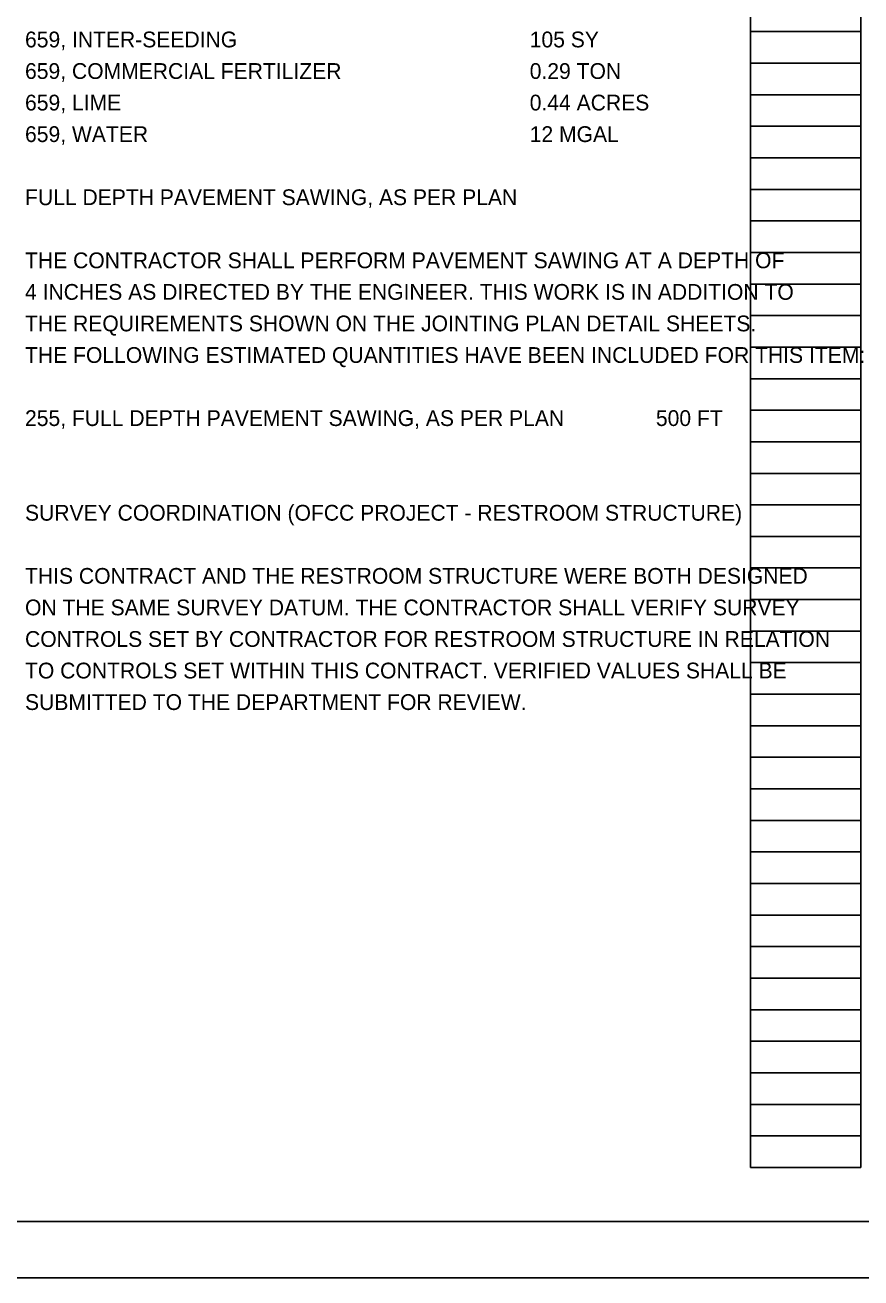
# Model space of a CAD drawing. Extents: x -19 to 64.6, y -1.7 to 22.
# Drawn here: x 17.24 to 24.66, y 0 to 11.12 of the extents above; entities that cross this region are included whole.
import ezdxf

# ---------------------------------------------------------------- set-up
doc = ezdxf.new("R2010")
doc.units = 0
for name, color, linetype in [('SH_Border', 7, 'Continuous'), ('SH_Cut_Line', 7, 'Continuous'), ('SH_Data', 7, 'Continuous'), ('SH_Text', 7, 'Continuous')]:
    doc.layers.add(name, color=color, linetype=linetype)

msp = doc.modelspace()

# ---------------------------------------------------------------- linework, layer by layer
at = {"layer": 'SH_Border'}
msp.add_lwpolyline([(1.5, 21.5), (33.5, 21.5), (33.5, 0.5), (1.5, 0.5)], close=True, dxfattribs=at)
at = {"layer": 'SH_Cut_Line'}
msp.add_lwpolyline([(0, 0), (34, 0), (34, 22), (0, 22)], close=True, dxfattribs=at)
at = {"layer": 'SH_Data'}
for p, q in [((23.68, 0.98), (23.68, 21.14)), ((24.66, 0.98), (24.66, 21.14)), ((23.68, 11.06), (24.66, 11.06)), ((23.68, 10.78), (24.66, 10.78)), ((23.68, 10.5), (24.66, 10.5)), ((23.68, 10.22), (24.66, 10.22)), ((23.68, 9.94), (24.66, 9.94)), ((23.68, 9.66), (24.66, 9.66)), ((23.68, 9.38), (24.66, 9.38)), ((23.68, 9.1), (24.66, 9.1)), ((23.68, 8.82), (24.66, 8.82)), ((23.68, 8.54), (24.66, 8.54)), ((23.68, 8.26), (24.66, 8.26)), ((23.68, 7.98), (24.66, 7.98)), ((23.68, 7.7), (24.66, 7.7)), ((23.68, 7.42), (24.66, 7.42)), ((23.68, 7.14), (24.66, 7.14)), ((23.68, 6.86), (24.66, 6.86)), ((23.68, 6.58), (24.66, 6.58)), ((23.68, 6.3), (24.66, 6.3)), ((23.68, 6.02), (24.66, 6.02)), ((23.68, 5.74), (24.66, 5.74)), ((23.68, 5.46), (24.66, 5.46)), ((23.68, 5.18), (24.66, 5.18)), ((23.68, 4.9), (24.66, 4.9)), ((23.68, 4.62), (24.66, 4.62)), ((23.68, 4.34), (24.66, 4.34)), ((23.68, 4.06), (24.66, 4.06)), ((23.68, 3.78), (24.66, 3.78)), ((23.68, 3.5), (24.66, 3.5)), ((23.68, 3.22), (24.66, 3.22)), ((23.68, 2.94), (24.66, 2.94)), ((23.68, 2.66), (24.66, 2.66)), ((23.68, 2.38), (24.66, 2.38)), ((23.68, 2.1), (24.66, 2.1)), ((23.68, 1.82), (24.66, 1.82)), ((23.68, 1.54), (24.66, 1.54)), ((23.68, 1.26), (24.66, 1.26)), ((23.68, 0.98), (24.66, 0.98))]:
    msp.add_line(p, q, dxfattribs=at)

# ---------------------------------------------------------------- texts
at = {"layer": 'SH_Text'}
for s, p in [('659, INTER-SEEDING                 ', (17.24, 10.92)), ('105 SY', (21.72, 10.92)), ('659, COMMERCIAL FERTILIZER         ', (17.24, 10.64)), ('0.29 TON', (21.72, 10.64)), ('659, LIME                          ', (17.24, 10.36)), ('0.44 ACRES', (21.72, 10.36)), ('659, WATER                         ', (17.24, 10.08)), ('12 MGAL', (21.72, 10.08)), ('FULL DEPTH PAVEMENT SAWING, AS PER PLAN', (17.24, 9.52)), ('THE CONTRACTOR SHALL PERFORM PAVEMENT SAWING AT A DEPTH OF', (17.24, 8.96)), ('4 INCHES AS DIRECTED BY THE ENGINEER. THIS WORK IS IN ADDITION TO', (17.24, 8.68)), ('THE REQUIREMENTS SHOWN ON THE JOINTING PLAN DETAIL SHEETS.', (17.24, 8.4)), ('THE FOLLOWING ESTIMATED QUANTITIES HAVE BEEN INCLUDED FOR THIS ITEM:', (17.24, 8.12)), ('255, FULL DEPTH PAVEMENT SAWING, AS PER PLAN           ', (17.24, 7.56)), ('500 FT', (22.84, 7.56)), ('SURVEY COORDINATION (OFCC PROJECT - RESTROOM STRUCTURE)', (17.24, 6.72)), ('THIS CONTRACT AND THE RESTROOM STRUCTURE WERE BOTH DESIGNED', (17.24, 6.16)), ('ON THE SAME SURVEY DATUM. THE CONTRACTOR SHALL VERIFY SURVEY', (17.24, 5.88)), ('CONTROLS SET BY CONTRACTOR FOR RESTROOM STRUCTURE IN RELATION', (17.24, 5.6)), ('TO CONTROLS SET WITHIN THIS CONTRACT. VERIFIED VALUES SHALL BE', (17.24, 5.32)), ('SUBMITTED TO THE DEPARTMENT FOR REVIEW. ', (17.24, 5.04))]:
    msp.add_text(s, height=0.14, dxfattribs=at).set_placement(p)

doc.saveas('drawing.dxf')
